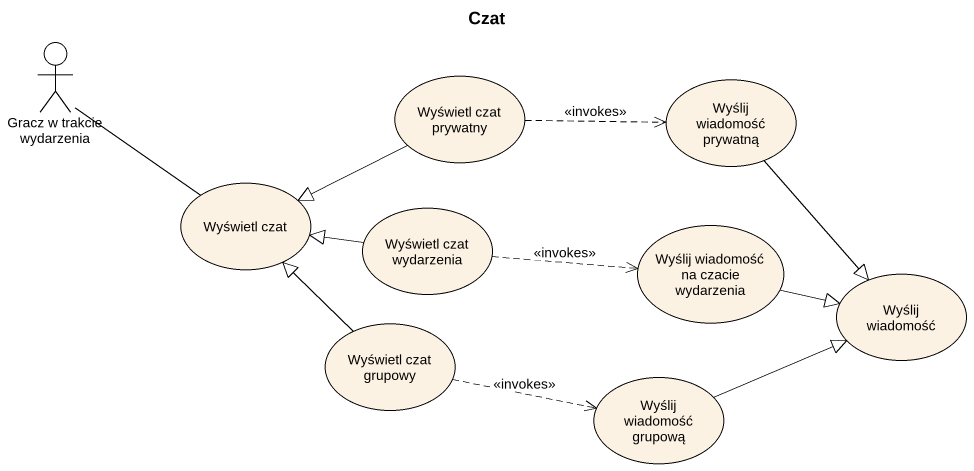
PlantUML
@startuml
title Czat
actor "Gracz w trakcie wydarzenia" as Gracz_w_trakcie_wydarzenia
usecase "Wyświetl czat prywatny" as Wyświetl_czat_prywatny
usecase "Wyślij wiadomość prywatną" as Wyślij_wiadomość_prywatną
usecase "Wyświetl czat" as Wyświetl_czat
usecase "Wyświetl czat wydarzenia" as Wyświetl_czat_wydarzenia
usecase "Wyślij wiadomość na czacie wydarzenia" as Wyślij_wiadomość_na_czacie
usecase "Wyślij wiadomość" as Wyślij_wiadomość
usecase "Wyświetl czat grupowy" as Wyświetl_czat_grupowy
usecase "Wyślij wiadomość grupową" as Wyślij_wiadomość_grupową
Gracz_w_trakcie_wydarzenia -- Wyświetl_czat
Wyświetl_czat_prywatny .right.> Wyślij_wiadomość_prywatną : <<invokes>>
Wyświetl_czat_prywatny -left-|> Wyświetl_czat
Wyślij_wiadomość_prywatną --|> Wyślij_wiadomość
Wyświetl_czat_wydarzenia -left-|> Wyświetl_czat
Wyświetl_czat_wydarzenia .right.> Wyślij_wiadomość_na_czacie : <<invokes>>
Wyślij_wiadomość_na_czacie -right-|> Wyślij_wiadomość
Wyświetl_czat_grupowy -up-|> Wyświetl_czat
Wyświetl_czat_grupowy .right.> Wyślij_wiadomość_grupową : <<invokes>>
Wyślij_wiadomość_grupową -right-|> Wyślij_wiadomość
@enduml
